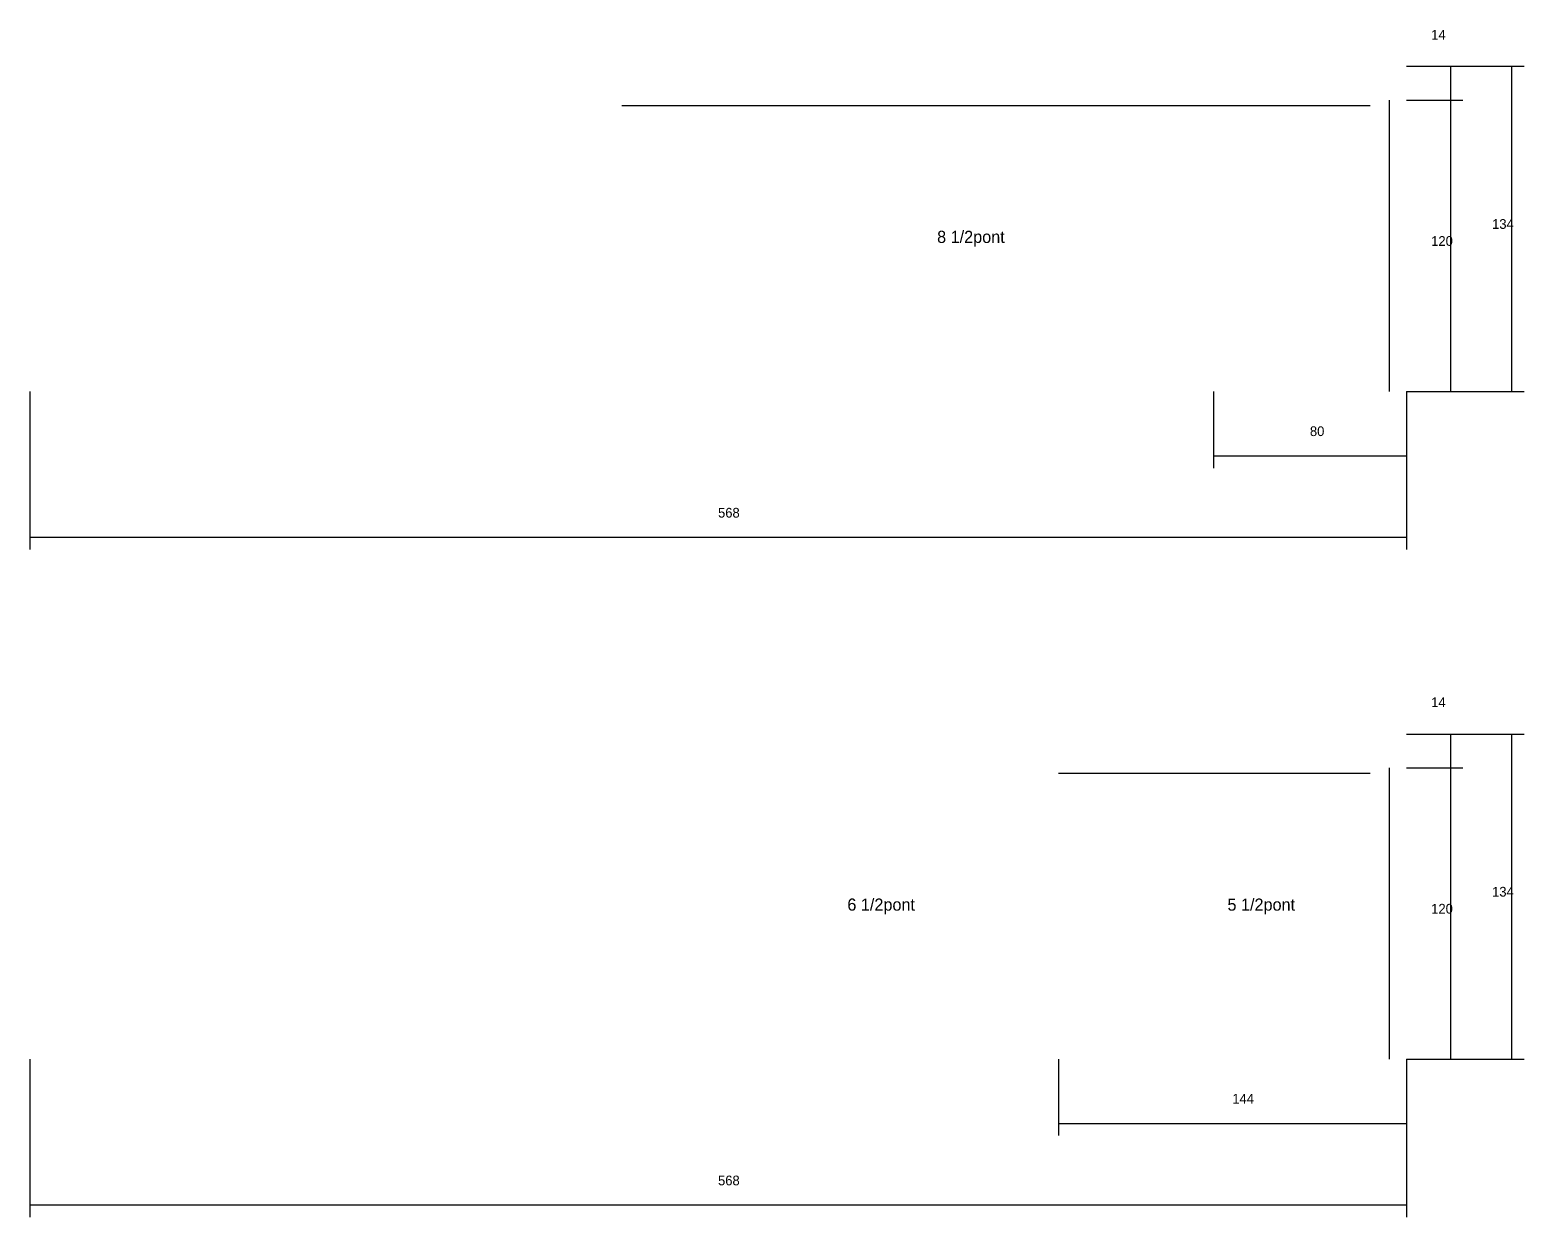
# Model space of a CAD drawing. Header units: metres. Extents: x 4890 to 7004, y 9014 to 10343.
# Drawn here: x 4890 to 5506, y 9826 to 10316 of the extents above; entities that cross this region are included whole.
import ezdxf

# ---------------------------------------------------------------- set-up
doc = ezdxf.new("R2010")
doc.units = ezdxf.units.M
for name, color, linetype in [('COTA', 4, 'Continuous'), ('Cota Seção (2x)', 4, 'Continuous'), ('NOMENCLATURA', 7, 'Continuous'), ('SARR_2.2x7', 40, 'Continuous')]:
    doc.layers.add(name, color=color, linetype=linetype)

msp = doc.modelspace()

# ---------------------------------------------------------------- linework, layer by layer
at = {"layer": 'COTA'}
for p, q in [((4889.7, 10166.5), (4889.7, 10101.4)), ((5377.7, 10166.5), (5377.7, 10134.9)), ((5457.2, 10166.5), (5457.2, 10134.9)), ((5457.2, 10166.5), (5457.2, 10101.4)), ((5377.7, 10139.9), (5457.2, 10139.9)), ((4889.7, 10106.4), (5457.2, 10106.4)), ((4889.7, 9891.3), (4889.7, 9826.2)), ((5313.7, 9891.3), (5313.7, 9859.8)), ((5457.2, 9891.3), (5457.2, 9859.8)), ((5457.2, 9891.3), (5457.2, 9826.2)), ((5313.7, 9864.8), (5457.2, 9864.8)), ((4889.7, 9831.2), (5457.2, 9831.2))]:
    msp.add_line(p, q, dxfattribs=at)
at = {"layer": 'Cota Seção (2x)'}
for p, q in [((5457.2, 10300.5), (5480.5, 10300.5)), ((5457.2, 10300.5), (5505.7, 10300.5)), ((5475.5, 10286.5), (5475.5, 10300.5)), ((5500.7, 10166.5), (5500.7, 10300.5)), ((5457.2, 10286.5), (5480.5, 10286.5)), ((5457.2, 10286.5), (5480.5, 10286.5)), ((5475.5, 10166.5), (5475.5, 10286.5)), ((5457.2, 10166.5), (5480.5, 10166.5)), ((5457.2, 10166.5), (5505.7, 10166.5)), ((5457.2, 10025.3), (5480.5, 10025.3)), ((5457.2, 10025.3), (5505.7, 10025.3)), ((5475.5, 10011.3), (5475.5, 10025.3)), ((5500.7, 9891.3), (5500.7, 10025.3)), ((5457.2, 10011.3), (5480.5, 10011.3)), ((5457.2, 10011.3), (5480.5, 10011.3)), ((5475.5, 9891.3), (5475.5, 10011.3)), ((5457.2, 9891.3), (5480.5, 9891.3)), ((5457.2, 9891.3), (5505.7, 9891.3))]:
    msp.add_line(p, q, dxfattribs=at)
at = {"layer": 'SARR_2.2x7'}
for p, q in [((5133.7, 10284.3), (5442.2, 10284.3)), ((5450.2, 10166.5), (5450.2, 10286.5)), ((5450.2, 9891.3), (5450.2, 10011.3)), ((5313.7, 10009.1), (5442.2, 10009.1))]:
    msp.add_line(p, q, dxfattribs=at)

# ---------------------------------------------------------------- texts
at = {"layer": 'COTA'}
for s, p in [('80', (5417.4, 10148.1)), ('568', (5173.4, 10114.5)), ('144', (5385.4, 9873)), ('568', (5173.4, 9839.3))]:
    msp.add_text(s, height=4, dxfattribs=at).set_placement(p)
at = {"layer": 'Cota Seção (2x)'}
for s, p in [('14', (5467.4, 10311.5)), ('134', (5492.5, 10233.5)), ('120', (5467.4, 10226.5)), ('14', (5467.4, 10036.4)), ('134', (5492.5, 9958.3)), ('120', (5467.4, 9951.3))]:
    msp.add_text(s, height=4, dxfattribs=at).set_placement(p)
at = {"layer": 'NOMENCLATURA'}
for s, p in [('8 1/2pont', (5263.7, 10227.7)), ('6 1/2pont', (5226.7, 9952.5)), ('5 1/2pont', (5383.4, 9952.5))]:
    msp.add_text(s, height=5, dxfattribs=at).set_placement(p)

doc.saveas('drawing.dxf')
